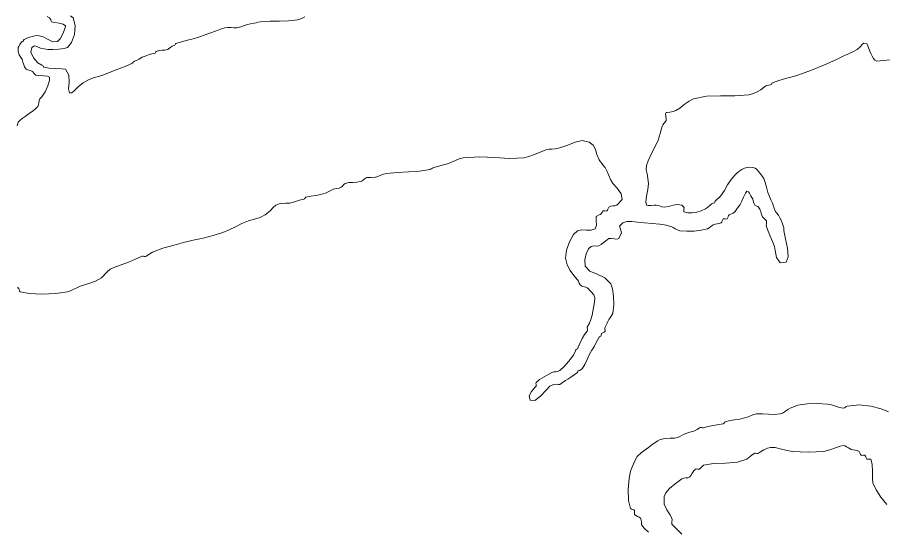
# Model space of a CAD drawing. Header units: inches. Extents: x -600 to 863, y -502 to 873.
# Drawn here: x 641.09 to 687.67, y 56.68 to 84.32 of the extents above; entities that cross this region are included whole.
import ezdxf

# ---------------------------------------------------------------- set-up
doc = ezdxf.new("R2010")
doc.units = ezdxf.units.IN
doc.header["$MEASUREMENT"] = 0
doc.layers.add('Layer 1', color=7, linetype='Continuous')

msp = doc.modelspace()

# ---------------------------------------------------------------- linework, layer by layer
at = {"layer": 'Layer 1', "lineweight": 0}
for points in [[(642.691, 84.358), (642.831, 84.286), (642.859, 84.244), (642.886, 84.177), (642.91, 84.111), (642.937, 84.074), (643.11, 84.033), (643.344, 84.004), (643.559, 83.957), (643.678, 83.862), (643.649, 83.697), (643.539, 83.427), (643.394, 83.162), (643.255, 83.016), (643, 83.005), (642.743, 83.12), (642.477, 83.263), (642.195, 83.333), (642.033, 83.314), (641.821, 83.265), (641.611, 83.195), (641.454, 83.121), (641.43, 83.089), (641.425, 83.057), (641.408, 83.029), (641.349, 83.016), (641.307, 82.965), (641.234, 82.856), (641.167, 82.748), (641.137, 82.697), (641.133, 82.481), (641.199, 82.3), (641.287, 82.158), (641.349, 82.062), (641.379, 81.964), (641.423, 81.813), (641.482, 81.655), (641.561, 81.533), (641.631, 81.488), (641.706, 81.471), (641.788, 81.459), (641.878, 81.427), (641.928, 81.384), (641.987, 81.316), (642.046, 81.251), (642.09, 81.215), (642.254, 81.188), (642.495, 81.168), (642.719, 81.146), (642.831, 81.109), (642.825, 80.934), (642.734, 80.635), (642.587, 80.309), (642.407, 80.051), (642.389, 80.031), (642.352, 79.992), (642.315, 79.955), (642.302, 79.944), (642.269, 79.842), (642.256, 79.729), (642.239, 79.617), (642.195, 79.521), (642.076, 79.399), (641.938, 79.292), (641.795, 79.193), (641.666, 79.098), (641.52, 78.987), (641.36, 78.876), (641.222, 78.77), (641.137, 78.674), (641.081, 78.477)], [(656.548, 84.336), (656.412, 84.271), (656.289, 84.215), (656.172, 84.18), (655.673, 84.13), (655.18, 84.118), (654.68, 84.111), (654.16, 84.074), (654.026, 84.052), (653.936, 84.025), (653.824, 83.998), (653.631, 83.968), (653.469, 83.931), (653.304, 83.871), (653.117, 83.807), (652.89, 83.757), (652.742, 83.752), (652.582, 83.766), (652.417, 83.774), (652.254, 83.757), (652.014, 83.682), (651.744, 83.577), (651.439, 83.457), (651.09, 83.333), (650.995, 83.303), (650.922, 83.279), (650.854, 83.256), (650.772, 83.227), (650.539, 83.155), (650.243, 83.082), (649.922, 83.002), (649.607, 82.909), (649.59, 82.888), (649.58, 82.854), (649.558, 82.82), (649.502, 82.804), (649.412, 82.771), (649.325, 82.703), (649.247, 82.633), (649.184, 82.592), (649.021, 82.558), (648.885, 82.548), (648.739, 82.535), (648.549, 82.486), (648.531, 82.466), (648.521, 82.431), (648.498, 82.397), (648.442, 82.38), (648.319, 82.354), (648.147, 82.3), (647.964, 82.231), (647.808, 82.168), (647.723, 82.12), (647.645, 82.065), (647.541, 82.009), (647.384, 81.956), (647.33, 81.933), (647.311, 81.903), (647.302, 81.874), (647.278, 81.851), (646.891, 81.682), (646.493, 81.525), (646.092, 81.373), (645.689, 81.215), (645.393, 81.112), (645.18, 81.057), (644.957, 80.975), (644.631, 80.792), (644.39, 80.597), (644.188, 80.393), (644.023, 80.256), (643.89, 80.263), (643.848, 80.469), (643.875, 80.819), (643.856, 81.209), (643.678, 81.533), (643.504, 81.557), (643.165, 81.562), (642.792, 81.58), (642.514, 81.639), (642.492, 81.664), (642.484, 81.698), (642.465, 81.729), (642.407, 81.744), (642.194, 81.863), (641.964, 82.131), (641.822, 82.443), (641.878, 82.697), (642.01, 82.782), (642.136, 82.747), (642.344, 82.661), (642.725, 82.592), (643.009, 82.585), (643.325, 82.602), (643.605, 82.641), (643.784, 82.697), (643.999, 82.965), (644.158, 83.399), (644.21, 83.881), (644.102, 84.286), (643.956, 84.405)], [(641.076, 69.776), (641.137, 69.78), (641.17, 69.743), (641.194, 69.676), (641.217, 69.607), (641.243, 69.568), (641.723, 69.466), (642.418, 69.441), (643.162, 69.48), (643.784, 69.568), (643.954, 69.624), (644.133, 69.707), (644.323, 69.8), (644.525, 69.886), (644.934, 70.014), (645.301, 70.13), (645.624, 70.31), (645.901, 70.627), (646.082, 70.779), (646.379, 70.914), (646.729, 71.037), (647.066, 71.156), (647.24, 71.228), (647.418, 71.307), (647.605, 71.39), (647.808, 71.475), (647.853, 71.477), (647.918, 71.469), (647.981, 71.465), (648.02, 71.475), (648.363, 71.7), (648.913, 71.904), (649.519, 72.078), (650.031, 72.215), (650.551, 72.342), (651.088, 72.457), (651.627, 72.584), (652.148, 72.745), (652.489, 72.893), (652.822, 73.062), (653.162, 73.232), (653.525, 73.38), (653.85, 73.477), (654.145, 73.566), (654.421, 73.695), (654.689, 73.909), (654.867, 74.107), (654.988, 74.225), (655.172, 74.29), (655.537, 74.333), (655.589, 74.333), (655.644, 74.329), (655.697, 74.326), (655.748, 74.333), (655.876, 74.369), (656.049, 74.422), (656.256, 74.482), (656.489, 74.545), (656.537, 74.569), (656.564, 74.604), (656.581, 74.635), (656.596, 74.65), (656.868, 74.705), (657.141, 74.744), (657.405, 74.789), (657.654, 74.862), (657.736, 74.902), (657.832, 74.957), (657.946, 75.018), (658.078, 75.074), (658.166, 75.098), (658.273, 75.117), (658.389, 75.143), (658.501, 75.18), (658.552, 75.222), (658.612, 75.29), (658.67, 75.356), (658.713, 75.392), (658.915, 75.433), (659.126, 75.447), (659.343, 75.461), (659.561, 75.498), (659.628, 75.536), (659.725, 75.605), (659.819, 75.675), (659.878, 75.709), (659.982, 75.717), (660.09, 75.708), (660.197, 75.699), (660.302, 75.709), (660.472, 75.763), (660.631, 75.825), (660.784, 75.883), (660.937, 75.921), (661.532, 75.981), (662.129, 76.01), (662.712, 76.047), (663.266, 76.133), (663.297, 76.148), (663.352, 76.18), (663.416, 76.214), (663.478, 76.239), (663.635, 76.281), (663.81, 76.328), (664.004, 76.384), (664.219, 76.451), (664.438, 76.536), (664.647, 76.63), (664.855, 76.714), (665.066, 76.769), (665.949, 76.824), (666.762, 76.777), (667.548, 76.725), (668.349, 76.769), (668.592, 76.83), (668.891, 76.938), (669.21, 77.067), (669.513, 77.191), (669.662, 77.229), (669.822, 77.237), (670.013, 77.25), (670.254, 77.298), (670.686, 77.452), (671.085, 77.609), (671.466, 77.691), (671.843, 77.615), (672.057, 77.442), (672.173, 77.209), (672.257, 76.94), (672.372, 76.662), (672.442, 76.556), (672.528, 76.449), (672.615, 76.343), (672.689, 76.239), (672.802, 76.023), (672.887, 75.815), (672.979, 75.606), (673.113, 75.392), (673.339, 75.128), (673.557, 74.828), (673.605, 74.518), (673.324, 74.228), (673.22, 74.19), (673.112, 74.178), (673.006, 74.162), (672.901, 74.121), (672.872, 74.08), (672.846, 74.012), (672.82, 73.945), (672.795, 73.909), (672.746, 73.903), (672.688, 73.912), (672.63, 73.92), (672.584, 73.909), (672.536, 73.854), (672.502, 73.783), (672.455, 73.723), (672.372, 73.697), (672.214, 73.606), (672.21, 73.393), (672.233, 73.146), (672.16, 72.957), (671.948, 72.882), (671.691, 72.886), (671.43, 72.899), (671.207, 72.851), (671.002, 72.639), (670.787, 72.26), (670.623, 71.806), (670.572, 71.368), (670.649, 71.014), (670.808, 70.703), (671.007, 70.434), (671.207, 70.203), (671.258, 70.129), (671.308, 70.037), (671.36, 69.949), (671.419, 69.886), (671.499, 69.85), (671.582, 69.834), (671.663, 69.817), (671.736, 69.78), (671.793, 69.73), (671.846, 69.677), (671.896, 69.622), (671.948, 69.568), (672.085, 69.404), (672.136, 69.239), (672.118, 69.001), (672.054, 68.615), (671.996, 68.315), (671.93, 68.082), (671.848, 67.877), (671.736, 67.662), (671.732, 67.616), (671.74, 67.553), (671.747, 67.49), (671.736, 67.451), (671.579, 67.275), (671.454, 67.051), (671.338, 66.789), (671.207, 66.498), (671.181, 66.477), (671.146, 66.47), (671.117, 66.45), (671.102, 66.392), (670.994, 66.161), (670.753, 65.843), (670.474, 65.533), (670.254, 65.333), (670.155, 65.289), (670.049, 65.273), (669.938, 65.262), (669.831, 65.228), (669.67, 65.144), (669.418, 65.004), (669.16, 64.844), (668.983, 64.698), (668.976, 64.654), (668.985, 64.59), (668.994, 64.526), (668.983, 64.486), (668.905, 64.41), (668.737, 64.213), (668.613, 63.967), (668.666, 63.745), (668.923, 63.724), (669.228, 63.963), (669.517, 64.278), (669.725, 64.486), (669.923, 64.578), (670.076, 64.6), (670.186, 64.592), (670.254, 64.592), (670.325, 64.631), (670.406, 64.689), (670.49, 64.752), (670.572, 64.804), (670.693, 64.878), (670.853, 64.985), (671.03, 65.108), (671.207, 65.228), (671.231, 65.259), (671.236, 65.292), (671.253, 65.319), (671.312, 65.333), (671.459, 65.431), (671.596, 65.656), (671.724, 65.932), (671.843, 66.18), (671.988, 66.437), (672.116, 66.653), (672.24, 66.872), (672.372, 67.133), (672.398, 67.154), (672.432, 67.162), (672.462, 67.182), (672.478, 67.239), (672.509, 67.318), (672.573, 67.367), (672.643, 67.404), (672.689, 67.451), (672.696, 67.5), (672.688, 67.558), (672.681, 67.614), (672.689, 67.662), (672.748, 67.776), (672.797, 67.874), (672.845, 67.972), (672.901, 68.086), (672.944, 68.152), (673.014, 68.25), (673.08, 68.346), (673.113, 68.403), (673.165, 68.873), (673.151, 69.337), (673.092, 69.73), (673.007, 69.992), (672.684, 70.319), (672.26, 70.506), (671.865, 70.673), (671.631, 70.945), (671.598, 71.285), (671.668, 71.611), (671.8, 71.868), (671.948, 72.004), (672.088, 72.029), (672.222, 72.024), (672.351, 72.035), (672.478, 72.109), (672.526, 72.15), (672.653, 72.255), (672.799, 72.366), (672.901, 72.427), (673.016, 72.429), (673.18, 72.411), (673.336, 72.401), (673.431, 72.427), (673.577, 72.726), (673.515, 72.931), (673.463, 73.096), (673.643, 73.274), (673.855, 73.338), (674.121, 73.342), (674.438, 73.312), (674.807, 73.274), (675.232, 73.241), (675.629, 73.205), (675.985, 73.15), (676.289, 73.062), (676.362, 73.02), (676.464, 72.953), (676.583, 72.889), (676.713, 72.851), (677.092, 72.822), (677.479, 72.828), (677.854, 72.871), (678.195, 72.957), (678.283, 73.001), (678.366, 73.062), (678.443, 73.123), (678.513, 73.168), (678.619, 73.203), (678.727, 73.217), (678.832, 73.233), (678.937, 73.274), (678.966, 73.315), (678.992, 73.383), (679.016, 73.45), (679.042, 73.486), (679.092, 73.492), (679.15, 73.482), (679.208, 73.476), (679.254, 73.486), (679.282, 73.527), (679.309, 73.596), (679.334, 73.661), (679.359, 73.697), (679.485, 73.75), (679.586, 73.8), (679.68, 73.879), (679.783, 74.016), (679.836, 74.095), (679.894, 74.18), (679.949, 74.262), (679.995, 74.333), (680.04, 74.441), (680.132, 74.657), (680.234, 74.871), (680.312, 74.969), (680.398, 74.942), (680.464, 74.859), (680.533, 74.726), (680.631, 74.545), (680.657, 74.476), (680.678, 74.389), (680.701, 74.301), (680.736, 74.228), (680.78, 74.197), (680.846, 74.173), (680.909, 74.149), (680.948, 74.121), (681.007, 73.998), (681.06, 73.855), (681.109, 73.713), (681.16, 73.592), (681.202, 73.543), (681.271, 73.481), (681.338, 73.422), (681.372, 73.38), (681.379, 73.304), (681.369, 73.221), (681.36, 73.138), (681.372, 73.062), (681.467, 72.823), (681.576, 72.548), (681.689, 72.265), (681.795, 72.004), (681.831, 71.783), (681.917, 71.413), (682.101, 71.125), (682.431, 71.156), (682.533, 71.44), (682.498, 71.919), (682.402, 72.414), (682.324, 72.745), (682.305, 72.877), (682.312, 72.922), (682.299, 73.011), (682.219, 73.274), (682.166, 73.411), (682.097, 73.546), (682.009, 73.677), (681.901, 73.804), (681.854, 73.886), (681.805, 74.015), (681.752, 74.171), (681.689, 74.333), (681.609, 74.511), (681.527, 74.694), (681.447, 74.909), (681.372, 75.18), (681.304, 75.438), (681.223, 75.648), (681.111, 75.837), (680.948, 76.027), (680.879, 76.107), (680.83, 76.165), (680.761, 76.207), (680.631, 76.239), (680.379, 76.256), (680.191, 76.215), (680.038, 76.133), (679.89, 76.027), (679.78, 75.939), (679.677, 75.84), (679.572, 75.729), (679.466, 75.604), (679.28, 75.323), (679.11, 75.008), (678.907, 74.699), (678.619, 74.438), (678.595, 74.407), (678.59, 74.374), (678.573, 74.347), (678.513, 74.333), (678.426, 74.29), (678.318, 74.197), (678.202, 74.093), (678.09, 74.016), (677.86, 73.918), (677.625, 73.848), (677.384, 73.808), (677.137, 73.804), (676.929, 73.861), (676.926, 73.972), (676.949, 74.104), (676.818, 74.228), (676.596, 74.258), (676.351, 74.215), (676.102, 74.152), (675.866, 74.121), (675.749, 74.135), (675.657, 74.166), (675.562, 74.201), (675.442, 74.228), (675.331, 74.224), (675.164, 74.21), (675.005, 74.205), (674.913, 74.228), (674.885, 74.404), (674.927, 74.702), (674.988, 75.055), (675.019, 75.392), (674.994, 75.663), (674.947, 75.902), (674.909, 76.125), (674.913, 76.345), (675.002, 76.612), (675.171, 76.957), (675.368, 77.34), (675.548, 77.721), (675.608, 77.895), (675.655, 78.075), (675.702, 78.264), (675.76, 78.463), (675.8, 78.53), (675.87, 78.627), (675.938, 78.721), (675.972, 78.78), (675.973, 78.874), (675.958, 79), (675.95, 79.121), (675.972, 79.203), (676.027, 79.203), (676.172, 79.221), (676.349, 79.257), (676.501, 79.31), (676.707, 79.443), (676.95, 79.63), (677.207, 79.814), (677.454, 79.944), (678.15, 80.085), (678.896, 80.101), (679.664, 80.09), (680.419, 80.156), (680.619, 80.208), (680.841, 80.297), (681.063, 80.421), (681.266, 80.58), (681.332, 80.626), (681.403, 80.65), (681.485, 80.666), (681.583, 80.686), (681.637, 80.71), (681.656, 80.74), (681.666, 80.771), (681.689, 80.792), (682.04, 80.919), (682.399, 81.023), (682.747, 81.118), (683.065, 81.215), (683.795, 81.48), (684.488, 81.758), (685.105, 82.029), (685.607, 82.274), (685.711, 82.32), (685.86, 82.385), (686.042, 82.474), (686.242, 82.592), (686.406, 82.738), (686.507, 82.864), (686.607, 82.934), (686.771, 82.909), (686.803, 82.838), (686.863, 82.678), (686.931, 82.501), (686.983, 82.38), (687.06, 82.222), (687.118, 82.101), (687.189, 82.013), (687.301, 81.956), (688.021, 82.031)], [(687.937, 63.109), (687.531, 63.269), (686.979, 63.414), (686.351, 63.486), (685.713, 63.428), (685.659, 63.402), (685.614, 63.365), (685.566, 63.333), (685.501, 63.321), (685.288, 63.354), (685.077, 63.418), (684.866, 63.487), (684.654, 63.533), (684.104, 63.571), (683.561, 63.553), (683.062, 63.471), (682.643, 63.321), (682.51, 63.238), (682.387, 63.145), (682.259, 63.06), (682.113, 63.004), (681.808, 62.976), (681.487, 62.992), (681.162, 63.015), (680.842, 63.004), (680.698, 62.971), (680.546, 62.914), (680.383, 62.851), (680.207, 62.792), (679.933, 62.729), (679.676, 62.689), (679.421, 62.647), (679.148, 62.58), (679.136, 62.564), (679.116, 62.532), (679.087, 62.498), (679.042, 62.475), (678.807, 62.429), (678.514, 62.383), (678.221, 62.33), (677.983, 62.263), (677.938, 62.26), (677.872, 62.268), (677.81, 62.272), (677.771, 62.263), (677.639, 62.158), (677.458, 62.084), (677.249, 62.021), (677.03, 61.945), (676.914, 61.893), (676.788, 61.829), (676.678, 61.771), (676.607, 61.733), (676.433, 61.7), (676.191, 61.696), (675.919, 61.685), (675.654, 61.627), (675.528, 61.564), (675.383, 61.469), (675.215, 61.346), (675.019, 61.204), (674.654, 60.936), (674.427, 60.709), (674.257, 60.411), (674.066, 59.934), (673.982, 59.527), (673.94, 58.939), (673.961, 58.347), (674.066, 57.922), (674.107, 57.892), (674.175, 57.866), (674.241, 57.842), (674.277, 57.815), (674.283, 57.767), (674.274, 57.708), (674.268, 57.65), (674.277, 57.604), (674.344, 57.545), (674.437, 57.496), (674.529, 57.449), (674.596, 57.393), (674.633, 57.292), (674.644, 57.178), (674.658, 57.064), (674.701, 56.969), (674.81, 56.854), (675.029, 56.64)], [(676.818, 56.545), (676.653, 56.709), (676.483, 56.877), (676.349, 57.012), (676.289, 57.074), (676.274, 57.142), (676.281, 57.229), (676.293, 57.318), (676.289, 57.393), (676.173, 57.604), (676.007, 57.852), (675.875, 58.16), (675.866, 58.557), (675.961, 58.761), (676.165, 58.993), (676.457, 59.246), (676.818, 59.51), (676.919, 59.551), (677.028, 59.563), (677.139, 59.576), (677.242, 59.615), (677.31, 59.696), (677.38, 59.824), (677.461, 59.953), (677.56, 60.039), (677.609, 60.045), (677.667, 60.037), (677.724, 60.029), (677.771, 60.039), (677.819, 60.083), (677.881, 60.15), (677.94, 60.216), (677.983, 60.251), (678.518, 60.338), (679.168, 60.362), (679.809, 60.41), (680.312, 60.568), (680.405, 60.639), (680.495, 60.722), (680.6, 60.807), (680.736, 60.886), (680.782, 60.889), (680.847, 60.881), (680.91, 60.876), (680.948, 60.886), (681.049, 60.965), (681.224, 61.066), (681.419, 61.157), (681.583, 61.204), (681.829, 61.191), (682.104, 61.128), (682.409, 61.05), (682.748, 60.992), (683.175, 60.96), (683.617, 60.947), (684.049, 60.957), (684.442, 60.992), (684.773, 61.069), (685.074, 61.179), (685.324, 61.273), (685.501, 61.31), (685.594, 61.288), (685.675, 61.24), (685.775, 61.174), (685.925, 61.098), (686.033, 61.065), (686.138, 61.051), (686.242, 61.033), (686.348, 60.992), (686.378, 60.951), (686.404, 60.883), (686.428, 60.816), (686.454, 60.78), (686.503, 60.774), (686.562, 60.783), (686.619, 60.791), (686.666, 60.78), (686.694, 60.738), (686.721, 60.67), (686.746, 60.604), (686.771, 60.568), (686.815, 60.566), (686.883, 60.572), (686.948, 60.577), (686.983, 60.568), (687.047, 60.304), (687.067, 59.914), (687.071, 59.534), (687.089, 59.298), (687.259, 58.919), (687.525, 58.532), (687.839, 58.132)]]:
    msp.add_lwpolyline(points, dxfattribs=at)

doc.saveas('drawing.dxf')
